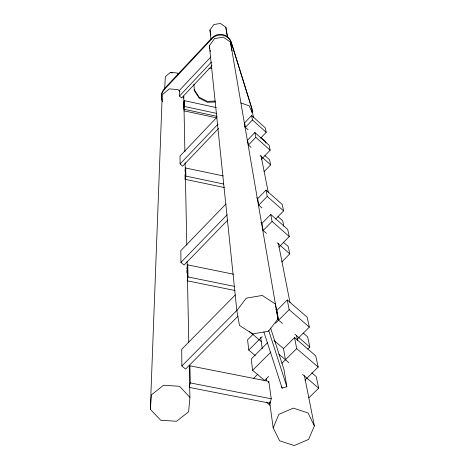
<?xml version="1.0" encoding="UTF-8"?>
<svg xmlns="http://www.w3.org/2000/svg" width="469" height="469" viewBox="0 0 469 469"><rect width="100%" height="100%" fill="white"/><g stroke="black" fill="none" stroke-linecap="round" stroke-linejoin="round"><path stroke-width="0.7" d="M164.666 88.893L165.346 76.629L170.376 72.431L176.983 72.947L178.419 74.589M189.247 365.152L189.904 397.325L188.632 411.805L176.555 421.273L160.72 420.253L150.32 409.326L161.928 102.981L162.585 94.457L169.262 88.899L178.044 89.579L179.949 91.754M150.32 409.326L151.469 394.816L163.581 385.237L179.539 386.286L189.904 397.325M183.59 98.226L183.766 96.098L184.897 151.663M216.303 107.559L184.247 100.653L183.631 103.362L183.731 108.468M184.247 100.653L184.37 106.451L183.742 109.195L217.211 116.388M184.962 171.156L185.689 168.008L223.262 175.928M224.293 187.53L185.12 179.299L185.859 176.098L185.689 168.008M186.873 268.637L187.764 264.874L233.515 274.213M187.418 279.506L188.022 276.945L187.764 264.874M189.171 368.951L189.927 365.82L268.79 381.379L271.246 398.791L270.091 403.229L189.206 387.394L190.291 382.915L189.927 365.82M268.467 382.622L268.79 381.379M273.192 427.904L278.856 414.344L293.324 408.13L308.057 412.954L314.371 425.934L308.625 439.412L294.251 445.55L279.594 440.807L273.192 427.904L269.687 402.513M211.003 39.402L209.96 29.975L213.817 24.581L220.401 23.45L225.841 27.243L227.524 37.209M209.373 45.774L214.497 38.622L223.256 37.115L230.484 42.146L277.965 318.908L268.485 331.237L252.58 333.928L239.471 325.416L236.822 310.607L209.373 45.774L209.872 48.629M236.822 310.607L246.272 298.161L262.3 295.447L275.438 304.076L277.965 318.908M210.798 57.007L179.434 90.388L179.48 96.039L181.626 97.951L212 65.678M179.48 96.039L211.349 62.16M216.737 117.443L180.014 156.066L180.084 163.962L182.617 166.184L218.566 128.471M180.084 163.962L218.026 124.115M251.601 115.532L244.613 122.837L245.387 127.345L252.457 119.964L251.601 115.532L265.208 127.779L266.216 132.334L260.664 138.103M261.274 159.419L270.173 150.203L269.077 145.238L254.884 132.516L247.591 140.114L248.435 145.027L251.097 147.401M248.435 145.027L255.816 137.347L254.884 132.516M226.046 203.909L180.846 250.616L180.952 262.411L184.059 265.073L227.77 220.043M264.047 171.654L270.642 164.848L269.54 159.73L264.885 155.567M180.952 262.411L227.207 214.708M262.06 207.978L258.788 205.094L257.68 198.68L266.029 190.103L282.18 204.425L283.616 210.903L275.655 219.029M258.788 205.094L267.248 196.405L266.029 190.103M266.392 233.333L263.162 230.502L261.942 223.396L270.73 214.409L287.708 229.394L289.297 236.569L278.885 247.14M263.162 230.502L272.079 221.397L270.73 214.409M235.286 294.931L181.72 349.27L181.866 365.984L185.572 369.08L238.053 316.077M281.775 261.972L289.789 253.864L288.201 246.477L283.288 242.162M181.866 365.984L236.927 310.308M253.16 334.204L247.573 339.814L248.769 350.079L255.324 355.654M278.621 320.186L276.927 310.361L287.28 299.967L307.154 317.202L309.352 327.122L297.282 339.128M248.769 350.079L262.183 336.642M275.538 323.27L289.15 309.634L287.28 299.967M267.641 342.605L251.261 358.967L252.603 370.305L264.598 380.459L268.667 376.419M252.603 370.305L270.906 352.061M253.248 378.723L257.891 374.104M285.439 359.77L283.516 348.602L294.567 337.61L315.701 355.807L318.199 367.075L304.868 380.207M281.881 363.305L296.689 348.602L294.567 337.61M307.793 349.124L309.845 347.089L307.646 336.883L303.308 333.137M308.79 397.882L318.68 388.174L316.188 376.589L311.797 372.826M263.871 331.929L282.086 388.133L286.858 386.726L283.991 369.59L270.619 328.095M208.916 68.357L211.789 68.234M215.171 101.058L207.357 101.392L199.167 97.235L194.201 89.626M215.265 101.966L207.433 102.301L199.219 98.132L194.242 90.511L193.961 84.062M170.904 72.812L172.24 72.918M190.291 382.915L271.246 398.791M187.113 280.784L235.016 290.516M188.022 276.945L234.523 286.401M185.859 176.098L223.631 184.036M184.37 106.451L216.426 113.346M183.93 110.831L216.889 117.907M240.931 102.922L249.121 105.83L252.715 113.527L253.565 117.836M266.269 402.097L270.132 405.351M278.897 354.183L288.752 362.596M302.54 374.385L318.68 388.174M249.449 331.489L261.286 341.596M273.873 340.347L283.516 348.602M296.689 348.602L318.199 367.075M275.819 309.405L276.927 310.361M277.548 319.26L282.444 323.481M295.001 334.303L309.845 347.089M289.15 309.634L309.352 327.122M277.156 242.778L289.789 253.864M260.893 222.476L261.942 223.396M256.625 197.748L257.68 198.68M277.994 216.619L282.666 220.747L283.815 226.087M272.079 221.397L289.297 236.569M267.248 196.405L283.616 210.903M260.137 155.468L270.642 164.848M244.367 126.431L248.037 129.714M255.816 137.347L270.173 150.203M252.457 119.964L266.216 132.334M260.881 137.423L265.665 141.714L265.952 143.057M268.702 330.493L286.858 386.726M261.075 155.901L268.303 192.524M278.369 243.517L289.989 302.405M296.514 335.446L297.504 340.471M304.445 375.663L314.371 425.934M209.96 29.975L210.839 35.011M210.124 50.06L210.37 51.49M230.484 42.146L231.95 50.728M225.841 27.243L227.5 37.309M281.857 386.702L282.086 388.133M269.898 401.827L270.091 403.229M260.664 337.223L262.271 348.83M266.38 378.571L266.679 380.746M185.12 162.632L186.803 245.252M187.131 261.333L188.784 342.487M185.026 174.55L185.12 179.299M186.902 270.068L186.961 272.923M252.269 112.056A11.338 10.992 -10.2 0 0 251.794 108.491L231.399 42.984A11.496 11.297 -8.6 0 0 211.976 38.704L164.302 89.597A11.403 11.086 3.1 0 0 162.426 101.761M251.935 112.56A11.315 10.969 -10.2 0 0 251.613 107.571L231.264 42.21A11.467 11.274 -8.6 0 0 211.888 37.942L164.332 88.717A11.373 11.063 3.1 0 0 161.922 99.528"/></g></svg>
